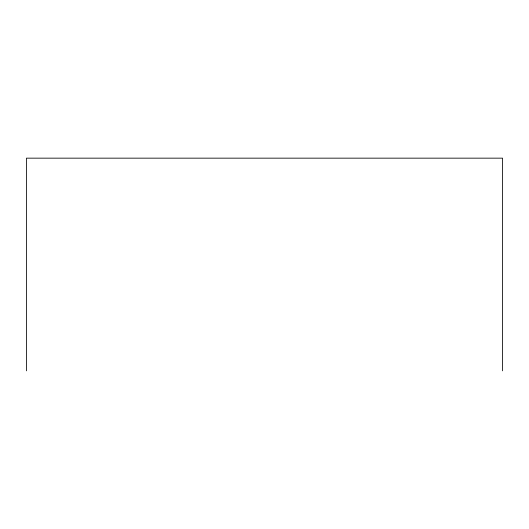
<?xml version="1.0" encoding="UTF-8"?>
<svg xmlns="http://www.w3.org/2000/svg" width="529" height="529" viewBox="0 0 529 529"><rect width="100%" height="100%" fill="white"/><g stroke="black" fill="none" stroke-linecap="round" stroke-linejoin="round"><path stroke-width="0.79" d="M502.55 370.842L502.55 158.158L26.45 158.158L26.45 370.842"/></g></svg>
